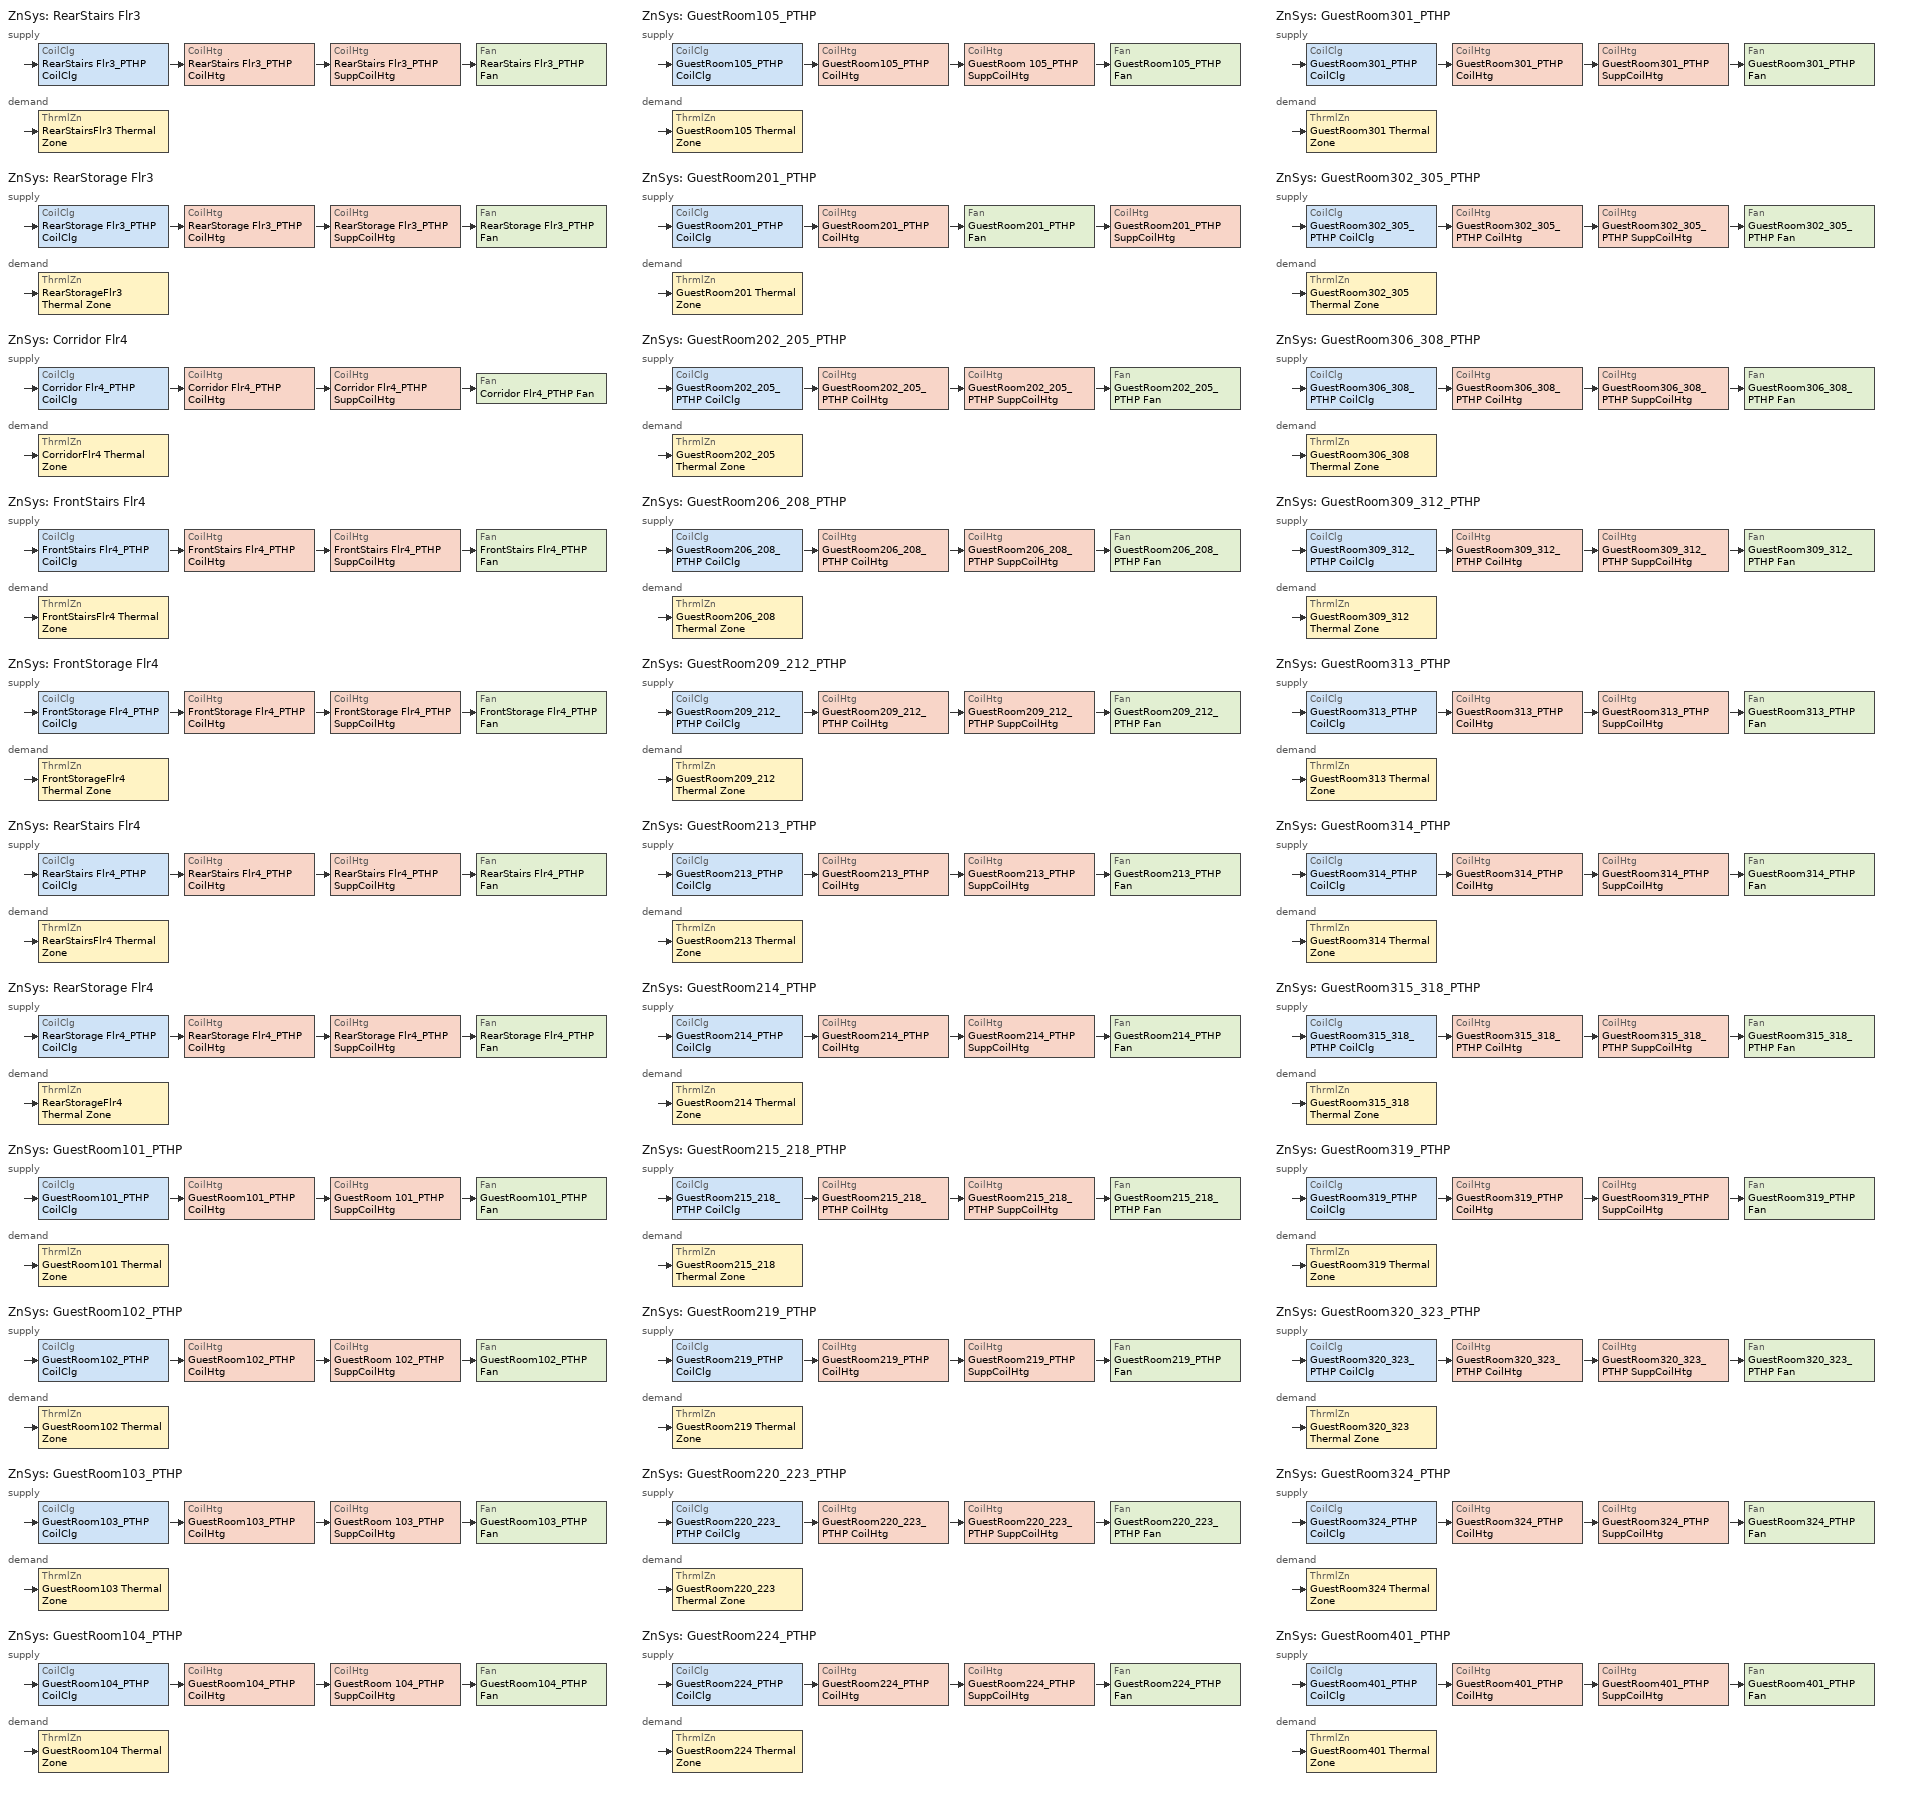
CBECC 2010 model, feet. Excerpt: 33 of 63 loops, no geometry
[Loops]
ZnSys 'RearStairs Flr3'
 supply: CoilClg 'RearStairs Flr3_PTHP CoilClg' > CoilHtg 'RearStairs Flr3_PTHP CoilHtg' > CoilHtg 'RearStairs Flr3_PTHP SuppCoilHtg' > Fan 'RearStairs Flr3_PTHP Fan'
 demand: ThrmlZn 'RearStairsFlr3 Thermal Zone'
ZnSys 'RearStorage Flr3'
 supply: CoilClg 'RearStorage Flr3_PTHP CoilClg' > CoilHtg 'RearStorage Flr3_PTHP CoilHtg' > CoilHtg 'RearStorage Flr3_PTHP SuppCoilHtg' > Fan 'RearStorage Flr3_PTHP Fan'
 demand: ThrmlZn 'RearStorageFlr3 Thermal Zone'
ZnSys 'Corridor Flr4'
 supply: CoilClg 'Corridor Flr4_PTHP CoilClg' > CoilHtg 'Corridor Flr4_PTHP CoilHtg' > CoilHtg 'Corridor Flr4_PTHP SuppCoilHtg' > Fan 'Corridor Flr4_PTHP Fan'
 demand: ThrmlZn 'CorridorFlr4 Thermal Zone'
ZnSys 'FrontStairs Flr4'
 supply: CoilClg 'FrontStairs Flr4_PTHP CoilClg' > CoilHtg 'FrontStairs Flr4_PTHP CoilHtg' > CoilHtg 'FrontStairs Flr4_PTHP SuppCoilHtg' > Fan 'FrontStairs Flr4_PTHP Fan'
 demand: ThrmlZn 'FrontStairsFlr4 Thermal Zone'
ZnSys 'FrontStorage Flr4'
 supply: CoilClg 'FrontStorage Flr4_PTHP CoilClg' > CoilHtg 'FrontStorage Flr4_PTHP CoilHtg' > CoilHtg 'FrontStorage Flr4_PTHP SuppCoilHtg' > Fan 'FrontStorage Flr4_PTHP Fan'
 demand: ThrmlZn 'FrontStorageFlr4 Thermal Zone'
ZnSys 'RearStairs Flr4'
 supply: CoilClg 'RearStairs Flr4_PTHP CoilClg' > CoilHtg 'RearStairs Flr4_PTHP CoilHtg' > CoilHtg 'RearStairs Flr4_PTHP SuppCoilHtg' > Fan 'RearStairs Flr4_PTHP Fan'
 demand: ThrmlZn 'RearStairsFlr4 Thermal Zone'
ZnSys 'RearStorage Flr4'
 supply: CoilClg 'RearStorage Flr4_PTHP CoilClg' > CoilHtg 'RearStorage Flr4_PTHP CoilHtg' > CoilHtg 'RearStorage Flr4_PTHP SuppCoilHtg' > Fan 'RearStorage Flr4_PTHP Fan'
 demand: ThrmlZn 'RearStorageFlr4 Thermal Zone'
ZnSys 'GuestRoom101_PTHP'
 supply: CoilClg 'GuestRoom101_PTHP CoilClg' > CoilHtg 'GuestRoom101_PTHP CoilHtg' > CoilHtg 'GuestRoom 101_PTHP SuppCoilHtg' > Fan 'GuestRoom101_PTHP Fan'
 demand: ThrmlZn 'GuestRoom101 Thermal Zone'
ZnSys 'GuestRoom102_PTHP'
 supply: CoilClg 'GuestRoom102_PTHP CoilClg' > CoilHtg 'GuestRoom102_PTHP CoilHtg' > CoilHtg 'GuestRoom 102_PTHP SuppCoilHtg' > Fan 'GuestRoom102_PTHP Fan'
 demand: ThrmlZn 'GuestRoom102 Thermal Zone'
ZnSys 'GuestRoom103_PTHP'
 supply: CoilClg 'GuestRoom103_PTHP CoilClg' > CoilHtg 'GuestRoom103_PTHP CoilHtg' > CoilHtg 'GuestRoom 103_PTHP SuppCoilHtg' > Fan 'GuestRoom103_PTHP Fan'
 demand: ThrmlZn 'GuestRoom103 Thermal Zone'
ZnSys 'GuestRoom104_PTHP'
 supply: CoilClg 'GuestRoom104_PTHP CoilClg' > CoilHtg 'GuestRoom104_PTHP CoilHtg' > CoilHtg 'GuestRoom 104_PTHP SuppCoilHtg' > Fan 'GuestRoom104_PTHP Fan'
 demand: ThrmlZn 'GuestRoom104 Thermal Zone'
ZnSys 'GuestRoom105_PTHP'
 supply: CoilClg 'GuestRoom105_PTHP CoilClg' > CoilHtg 'GuestRoom105_PTHP CoilHtg' > CoilHtg 'GuestRoom 105_PTHP SuppCoilHtg' > Fan 'GuestRoom105_PTHP Fan'
 demand: ThrmlZn 'GuestRoom105 Thermal Zone'
ZnSys 'GuestRoom201_PTHP'
 supply: CoilClg 'GuestRoom201_PTHP CoilClg' > CoilHtg 'GuestRoom201_PTHP CoilHtg' > Fan 'GuestRoom201_PTHP Fan' > CoilHtg 'GuestRoom201_PTHP SuppCoilHtg'
 demand: ThrmlZn 'GuestRoom201 Thermal Zone'
ZnSys 'GuestRoom202_205_PTHP'
 supply: CoilClg 'GuestRoom202_205_PTHP CoilClg' > CoilHtg 'GuestRoom202_205_PTHP CoilHtg' > CoilHtg 'GuestRoom202_205_PTHP SuppCoilHtg' > Fan 'GuestRoom202_205_PTHP Fan'
 demand: ThrmlZn 'GuestRoom202_205 Thermal Zone'
ZnSys 'GuestRoom206_208_PTHP'
 supply: CoilClg 'GuestRoom206_208_PTHP CoilClg' > CoilHtg 'GuestRoom206_208_PTHP CoilHtg' > CoilHtg 'GuestRoom206_208_PTHP SuppCoilHtg' > Fan 'GuestRoom206_208_PTHP Fan'
 demand: ThrmlZn 'GuestRoom206_208 Thermal Zone'
ZnSys 'GuestRoom209_212_PTHP'
 supply: CoilClg 'GuestRoom209_212_PTHP CoilClg' > CoilHtg 'GuestRoom209_212_PTHP CoilHtg' > CoilHtg 'GuestRoom209_212_PTHP SuppCoilHtg' > Fan 'GuestRoom209_212_PTHP Fan'
 demand: ThrmlZn 'GuestRoom209_212 Thermal Zone'
ZnSys 'GuestRoom213_PTHP'
 supply: CoilClg 'GuestRoom213_PTHP CoilClg' > CoilHtg 'GuestRoom213_PTHP CoilHtg' > CoilHtg 'GuestRoom213_PTHP SuppCoilHtg' > Fan 'GuestRoom213_PTHP Fan'
 demand: ThrmlZn 'GuestRoom213 Thermal Zone'
ZnSys 'GuestRoom214_PTHP'
 supply: CoilClg 'GuestRoom214_PTHP CoilClg' > CoilHtg 'GuestRoom214_PTHP CoilHtg' > CoilHtg 'GuestRoom214_PTHP SuppCoilHtg' > Fan 'GuestRoom214_PTHP Fan'
 demand: ThrmlZn 'GuestRoom214 Thermal Zone'
ZnSys 'GuestRoom215_218_PTHP'
 supply: CoilClg 'GuestRoom215_218_PTHP CoilClg' > CoilHtg 'GuestRoom215_218_PTHP CoilHtg' > CoilHtg 'GuestRoom215_218_PTHP SuppCoilHtg' > Fan 'GuestRoom215_218_PTHP Fan'
 demand: ThrmlZn 'GuestRoom215_218 Thermal Zone'
ZnSys 'GuestRoom219_PTHP'
 supply: CoilClg 'GuestRoom219_PTHP CoilClg' > CoilHtg 'GuestRoom219_PTHP CoilHtg' > CoilHtg 'GuestRoom219_PTHP SuppCoilHtg' > Fan 'GuestRoom219_PTHP Fan'
 demand: ThrmlZn 'GuestRoom219 Thermal Zone'
ZnSys 'GuestRoom220_223_PTHP'
 supply: CoilClg 'GuestRoom220_223_PTHP CoilClg' > CoilHtg 'GuestRoom220_223_PTHP CoilHtg' > CoilHtg 'GuestRoom220_223_PTHP SuppCoilHtg' > Fan 'GuestRoom220_223_PTHP Fan'
 demand: ThrmlZn 'GuestRoom220_223 Thermal Zone'
ZnSys 'GuestRoom224_PTHP'
 supply: CoilClg 'GuestRoom224_PTHP CoilClg' > CoilHtg 'GuestRoom224_PTHP CoilHtg' > CoilHtg 'GuestRoom224_PTHP SuppCoilHtg' > Fan 'GuestRoom224_PTHP Fan'
 demand: ThrmlZn 'GuestRoom224 Thermal Zone'
ZnSys 'GuestRoom301_PTHP'
 supply: CoilClg 'GuestRoom301_PTHP CoilClg' > CoilHtg 'GuestRoom301_PTHP CoilHtg' > CoilHtg 'GuestRoom301_PTHP SuppCoilHtg' > Fan 'GuestRoom301_PTHP Fan'
 demand: ThrmlZn 'GuestRoom301 Thermal Zone'
ZnSys 'GuestRoom302_305_PTHP'
 supply: CoilClg 'GuestRoom302_305_PTHP CoilClg' > CoilHtg 'GuestRoom302_305_PTHP CoilHtg' > CoilHtg 'GuestRoom302_305_PTHP SuppCoilHtg' > Fan 'GuestRoom302_305_PTHP Fan'
 demand: ThrmlZn 'GuestRoom302_305 Thermal Zone'
ZnSys 'GuestRoom306_308_PTHP'
 supply: CoilClg 'GuestRoom306_308_PTHP CoilClg' > CoilHtg 'GuestRoom306_308_PTHP CoilHtg' > CoilHtg 'GuestRoom306_308_PTHP SuppCoilHtg' > Fan 'GuestRoom306_308_PTHP Fan'
 demand: ThrmlZn 'GuestRoom306_308 Thermal Zone'
ZnSys 'GuestRoom309_312_PTHP'
 supply: CoilClg 'GuestRoom309_312_PTHP CoilClg' > CoilHtg 'GuestRoom309_312_PTHP CoilHtg' > CoilHtg 'GuestRoom309_312_PTHP SuppCoilHtg' > Fan 'GuestRoom309_312_PTHP Fan'
 demand: ThrmlZn 'GuestRoom309_312 Thermal Zone'
ZnSys 'GuestRoom313_PTHP'
 supply: CoilClg 'GuestRoom313_PTHP CoilClg' > CoilHtg 'GuestRoom313_PTHP CoilHtg' > CoilHtg 'GuestRoom313_PTHP SuppCoilHtg' > Fan 'GuestRoom313_PTHP Fan'
 demand: ThrmlZn 'GuestRoom313 Thermal Zone'
ZnSys 'GuestRoom314_PTHP'
 supply: CoilClg 'GuestRoom314_PTHP CoilClg' > CoilHtg 'GuestRoom314_PTHP CoilHtg' > CoilHtg 'GuestRoom314_PTHP SuppCoilHtg' > Fan 'GuestRoom314_PTHP Fan'
 demand: ThrmlZn 'GuestRoom314 Thermal Zone'
ZnSys 'GuestRoom315_318_PTHP'
 supply: CoilClg 'GuestRoom315_318_PTHP CoilClg' > CoilHtg 'GuestRoom315_318_PTHP CoilHtg' > CoilHtg 'GuestRoom315_318_PTHP SuppCoilHtg' > Fan 'GuestRoom315_318_PTHP Fan'
 demand: ThrmlZn 'GuestRoom315_318 Thermal Zone'
ZnSys 'GuestRoom319_PTHP'
 supply: CoilClg 'GuestRoom319_PTHP CoilClg' > CoilHtg 'GuestRoom319_PTHP CoilHtg' > CoilHtg 'GuestRoom319_PTHP SuppCoilHtg' > Fan 'GuestRoom319_PTHP Fan'
 demand: ThrmlZn 'GuestRoom319 Thermal Zone'
ZnSys 'GuestRoom320_323_PTHP'
 supply: CoilClg 'GuestRoom320_323_PTHP CoilClg' > CoilHtg 'GuestRoom320_323_PTHP CoilHtg' > CoilHtg 'GuestRoom320_323_PTHP SuppCoilHtg' > Fan 'GuestRoom320_323_PTHP Fan'
 demand: ThrmlZn 'GuestRoom320_323 Thermal Zone'
ZnSys 'GuestRoom324_PTHP'
 supply: CoilClg 'GuestRoom324_PTHP CoilClg' > CoilHtg 'GuestRoom324_PTHP CoilHtg' > CoilHtg 'GuestRoom324_PTHP SuppCoilHtg' > Fan 'GuestRoom324_PTHP Fan'
 demand: ThrmlZn 'GuestRoom324 Thermal Zone'
ZnSys 'GuestRoom401_PTHP'
 supply: CoilClg 'GuestRoom401_PTHP CoilClg' > CoilHtg 'GuestRoom401_PTHP CoilHtg' > CoilHtg 'GuestRoom401_PTHP SuppCoilHtg' > Fan 'GuestRoom401_PTHP Fan'
 demand: ThrmlZn 'GuestRoom401 Thermal Zone'
[ZnSys] Type=PTHP
Name | Cnt
RearStairs Flr3; RearStorage Flr3; Corridor Flr4; FrontStairs Flr4; FrontStorage Flr4; RearStairs Flr4; RearStorage Flr4; GuestRoom101_PTHP; GuestRoom102_PTHP; GuestRoom103_PTHP; GuestRoom104_PTHP; GuestRoom105_PTHP; GuestRoom201_PTHP; GuestRoom213_PTHP; GuestRoom214_PTHP; GuestRoom219_PTHP; GuestRoom224_PTHP; GuestRoom301_PTHP; GuestRoom313_PTHP; GuestRoom314_PTHP; GuestRoom319_PTHP; GuestRoom324_PTHP; GuestRoom401_PTHP
GuestRoom202_205_PTHP; GuestRoom209_212_PTHP; GuestRoom215_218_PTHP; GuestRoom220_223_PTHP; GuestRoom302_305_PTHP; GuestRoom309_312_PTHP; GuestRoom315_318_PTHP; GuestRoom320_323_PTHP | 4
GuestRoom206_208_PTHP; GuestRoom306_308_PTHP | 3
[CoilClg] Type=DirectExpansion
Name | Sys
RearStairs Flr3_PTHP CoilClg | RearStairs Flr3
RearStorage Flr3_PTHP CoilClg | RearStorage Flr3
Corridor Flr4_PTHP CoilClg | Corridor Flr4
FrontStairs Flr4_PTHP CoilClg | FrontStairs Flr4
FrontStorage Flr4_PTHP CoilClg | FrontStorage Flr4
RearStairs Flr4_PTHP CoilClg | RearStairs Flr4
RearStorage Flr4_PTHP CoilClg | RearStorage Flr4
GuestRoom101_PTHP CoilClg | GuestRoom101_PTHP
GuestRoom102_PTHP CoilClg | GuestRoom102_PTHP
GuestRoom103_PTHP CoilClg | GuestRoom103_PTHP
GuestRoom104_PTHP CoilClg | GuestRoom104_PTHP
GuestRoom105_PTHP CoilClg | GuestRoom105_PTHP
GuestRoom201_PTHP CoilClg | GuestRoom201_PTHP
GuestRoom202_205_PTHP CoilClg | GuestRoom202_205_PTHP
GuestRoom206_208_PTHP CoilClg | GuestRoom206_208_PTHP
GuestRoom209_212_PTHP CoilClg | GuestRoom209_212_PTHP
GuestRoom213_PTHP CoilClg | GuestRoom213_PTHP
GuestRoom214_PTHP CoilClg | GuestRoom214_PTHP
GuestRoom215_218_PTHP CoilClg | GuestRoom215_218_PTHP
GuestRoom219_PTHP CoilClg | GuestRoom219_PTHP
GuestRoom220_223_PTHP CoilClg | GuestRoom220_223_PTHP
GuestRoom224_PTHP CoilClg | GuestRoom224_PTHP
GuestRoom301_PTHP CoilClg | GuestRoom301_PTHP
GuestRoom302_305_PTHP CoilClg | GuestRoom302_305_PTHP
GuestRoom306_308_PTHP CoilClg | GuestRoom306_308_PTHP
GuestRoom309_312_PTHP CoilClg | GuestRoom309_312_PTHP
GuestRoom313_PTHP CoilClg | GuestRoom313_PTHP
GuestRoom314_PTHP CoilClg | GuestRoom314_PTHP
GuestRoom315_318_PTHP CoilClg | GuestRoom315_318_PTHP
GuestRoom319_PTHP CoilClg | GuestRoom319_PTHP
GuestRoom320_323_PTHP CoilClg | GuestRoom320_323_PTHP
GuestRoom324_PTHP CoilClg | GuestRoom324_PTHP
GuestRoom401_PTHP CoilClg | GuestRoom401_PTHP
[CoilHtg]
Name | Sys | Type | HtPumpSuppCoilHtgRef
RearStairs Flr3_PTHP CoilHtg | RearStairs Flr3 | HeatPump | RearStairs Flr3_PTHP SuppCoilHtg
RearStairs Flr3_PTHP SuppCoilHtg | RearStairs Flr3 | Resistance
RearStorage Flr3_PTHP CoilHtg | RearStorage Flr3 | HeatPump | RearStorage Flr3_PTHP SuppCoilHtg
RearStorage Flr3_PTHP SuppCoilHtg | RearStorage Flr3 | Resistance
Corridor Flr4_PTHP CoilHtg | Corridor Flr4 | HeatPump | Corridor Flr4_PTHP SuppCoilHtg
Corridor Flr4_PTHP SuppCoilHtg | Corridor Flr4 | Resistance
FrontStairs Flr4_PTHP CoilHtg | FrontStairs Flr4 | HeatPump | FrontStairs Flr4_PTHP SuppCoilHtg
FrontStairs Flr4_PTHP SuppCoilHtg | FrontStairs Flr4 | Resistance
FrontStorage Flr4_PTHP CoilHtg | FrontStorage Flr4 | HeatPump | FrontStorage Flr4_PTHP SuppCoilHtg
FrontStorage Flr4_PTHP SuppCoilHtg | FrontStorage Flr4 | Resistance
RearStairs Flr4_PTHP CoilHtg | RearStairs Flr4 | HeatPump | RearStairs Flr4_PTHP SuppCoilHtg
RearStairs Flr4_PTHP SuppCoilHtg | RearStairs Flr4 | Resistance
RearStorage Flr4_PTHP CoilHtg | RearStorage Flr4 | HeatPump | RearStorage Flr4_PTHP SuppCoilHtg
RearStorage Flr4_PTHP SuppCoilHtg | RearStorage Flr4 | Resistance
GuestRoom101_PTHP CoilHtg | GuestRoom101_PTHP | HeatPump | GuestRoom 101_PTHP SuppCoilHtg
GuestRoom 101_PTHP SuppCoilHtg | GuestRoom101_PTHP | Resistance
GuestRoom102_PTHP CoilHtg | GuestRoom102_PTHP | HeatPump | GuestRoom 102_PTHP SuppCoilHtg
GuestRoom 102_PTHP SuppCoilHtg | GuestRoom102_PTHP | Resistance
GuestRoom103_PTHP CoilHtg | GuestRoom103_PTHP | HeatPump | GuestRoom 103_PTHP SuppCoilHtg
GuestRoom 103_PTHP SuppCoilHtg | GuestRoom103_PTHP | Resistance
GuestRoom104_PTHP CoilHtg | GuestRoom104_PTHP | HeatPump | GuestRoom 104_PTHP SuppCoilHtg
GuestRoom 104_PTHP SuppCoilHtg | GuestRoom104_PTHP | Resistance
GuestRoom105_PTHP CoilHtg | GuestRoom105_PTHP | HeatPump | GuestRoom 105_PTHP SuppCoilHtg
GuestRoom 105_PTHP SuppCoilHtg | GuestRoom105_PTHP | Resistance
GuestRoom201_PTHP CoilHtg | GuestRoom201_PTHP | HeatPump | GuestRoom201_PTHP SuppCoilHtg
GuestRoom201_PTHP SuppCoilHtg | GuestRoom201_PTHP | Resistance
GuestRoom202_205_PTHP CoilHtg | GuestRoom202_205_PTHP | HeatPump | GuestRoom202_205_PTHP SuppCoilHtg
GuestRoom202_205_PTHP SuppCoilHtg | GuestRoom202_205_PTHP | Resistance
GuestRoom206_208_PTHP CoilHtg | GuestRoom206_208_PTHP | HeatPump | GuestRoom206_208_PTHP SuppCoilHtg
GuestRoom206_208_PTHP SuppCoilHtg | GuestRoom206_208_PTHP | Resistance
GuestRoom209_212_PTHP CoilHtg | GuestRoom209_212_PTHP | HeatPump | GuestRoom209_212_PTHP SuppCoilHtg
GuestRoom209_212_PTHP SuppCoilHtg | GuestRoom209_212_PTHP | Resistance
GuestRoom213_PTHP CoilHtg | GuestRoom213_PTHP | HeatPump | GuestRoom213_PTHP SuppCoilHtg
GuestRoom213_PTHP SuppCoilHtg | GuestRoom213_PTHP | Resistance
GuestRoom214_PTHP CoilHtg | GuestRoom214_PTHP | HeatPump | GuestRoom214_PTHP SuppCoilHtg
GuestRoom214_PTHP SuppCoilHtg | GuestRoom214_PTHP | Resistance
GuestRoom215_218_PTHP CoilHtg | GuestRoom215_218_PTHP | HeatPump | GuestRoom215_218_PTHP SuppCoilHtg
GuestRoom215_218_PTHP SuppCoilHtg | GuestRoom215_218_PTHP | Resistance
GuestRoom219_PTHP CoilHtg | GuestRoom219_PTHP | HeatPump | GuestRoom219_PTHP SuppCoilHtg
GuestRoom219_PTHP SuppCoilHtg | GuestRoom219_PTHP | Resistance
GuestRoom220_223_PTHP CoilHtg | GuestRoom220_223_PTHP | HeatPump | GuestRoom220_223_PTHP SuppCoilHtg
GuestRoom220_223_PTHP SuppCoilHtg | GuestRoom220_223_PTHP | Resistance
GuestRoom224_PTHP CoilHtg | GuestRoom224_PTHP | HeatPump | GuestRoom224_PTHP SuppCoilHtg
GuestRoom224_PTHP SuppCoilHtg | GuestRoom224_PTHP | Resistance
GuestRoom301_PTHP CoilHtg | GuestRoom301_PTHP | HeatPump | GuestRoom301_PTHP SuppCoilHtg
GuestRoom301_PTHP SuppCoilHtg | GuestRoom301_PTHP | Resistance
GuestRoom302_305_PTHP CoilHtg | GuestRoom302_305_PTHP | HeatPump | GuestRoom302_305_PTHP SuppCoilHtg
GuestRoom302_305_PTHP SuppCoilHtg | GuestRoom302_305_PTHP | Resistance
GuestRoom306_308_PTHP CoilHtg | GuestRoom306_308_PTHP | HeatPump | GuestRoom306_308_PTHP SuppCoilHtg
GuestRoom306_308_PTHP SuppCoilHtg | GuestRoom306_308_PTHP | Resistance
GuestRoom309_312_PTHP CoilHtg | GuestRoom309_312_PTHP | HeatPump | GuestRoom309_312_PTHP SuppCoilHtg
GuestRoom309_312_PTHP SuppCoilHtg | GuestRoom309_312_PTHP | Resistance
GuestRoom313_PTHP CoilHtg | GuestRoom313_PTHP | HeatPump | GuestRoom313_PTHP SuppCoilHtg
GuestRoom313_PTHP SuppCoilHtg | GuestRoom313_PTHP | Resistance
GuestRoom314_PTHP CoilHtg | GuestRoom314_PTHP | HeatPump | GuestRoom314_PTHP SuppCoilHtg
GuestRoom314_PTHP SuppCoilHtg | GuestRoom314_PTHP | Resistance
GuestRoom315_318_PTHP CoilHtg | GuestRoom315_318_PTHP | HeatPump | GuestRoom315_318_PTHP SuppCoilHtg
GuestRoom315_318_PTHP SuppCoilHtg | GuestRoom315_318_PTHP | Resistance
GuestRoom319_PTHP CoilHtg | GuestRoom319_PTHP | HeatPump | GuestRoom319_PTHP SuppCoilHtg
GuestRoom319_PTHP SuppCoilHtg | GuestRoom319_PTHP | Resistance
GuestRoom320_323_PTHP CoilHtg | GuestRoom320_323_PTHP | HeatPump | GuestRoom320_323_PTHP SuppCoilHtg
GuestRoom320_323_PTHP SuppCoilHtg | GuestRoom320_323_PTHP | Resistance
GuestRoom324_PTHP CoilHtg | GuestRoom324_PTHP | HeatPump | GuestRoom324_PTHP SuppCoilHtg
GuestRoom324_PTHP SuppCoilHtg | GuestRoom324_PTHP | Resistance
GuestRoom401_PTHP CoilHtg | GuestRoom401_PTHP | HeatPump | GuestRoom401_PTHP SuppCoilHtg
GuestRoom401_PTHP SuppCoilHtg | GuestRoom401_PTHP | Resistance
[Fan] CtrlMthd=ConstantVolume
Name | Sys
RearStairs Flr3_PTHP Fan | RearStairs Flr3
RearStorage Flr3_PTHP Fan | RearStorage Flr3
Corridor Flr4_PTHP Fan | Corridor Flr4
FrontStairs Flr4_PTHP Fan | FrontStairs Flr4
FrontStorage Flr4_PTHP Fan | FrontStorage Flr4
RearStairs Flr4_PTHP Fan | RearStairs Flr4
RearStorage Flr4_PTHP Fan | RearStorage Flr4
GuestRoom101_PTHP Fan | GuestRoom101_PTHP
GuestRoom102_PTHP Fan | GuestRoom102_PTHP
GuestRoom103_PTHP Fan | GuestRoom103_PTHP
GuestRoom104_PTHP Fan | GuestRoom104_PTHP
GuestRoom105_PTHP Fan | GuestRoom105_PTHP
GuestRoom201_PTHP Fan | GuestRoom201_PTHP
GuestRoom202_205_PTHP Fan | GuestRoom202_205_PTHP
GuestRoom206_208_PTHP Fan | GuestRoom206_208_PTHP
GuestRoom209_212_PTHP Fan | GuestRoom209_212_PTHP
GuestRoom213_PTHP Fan | GuestRoom213_PTHP
GuestRoom214_PTHP Fan | GuestRoom214_PTHP
GuestRoom215_218_PTHP Fan | GuestRoom215_218_PTHP
GuestRoom219_PTHP Fan | GuestRoom219_PTHP
GuestRoom220_223_PTHP Fan | GuestRoom220_223_PTHP
GuestRoom224_PTHP Fan | GuestRoom224_PTHP
GuestRoom301_PTHP Fan | GuestRoom301_PTHP
GuestRoom302_305_PTHP Fan | GuestRoom302_305_PTHP
GuestRoom306_308_PTHP Fan | GuestRoom306_308_PTHP
GuestRoom309_312_PTHP Fan | GuestRoom309_312_PTHP
GuestRoom313_PTHP Fan | GuestRoom313_PTHP
GuestRoom314_PTHP Fan | GuestRoom314_PTHP
GuestRoom315_318_PTHP Fan | GuestRoom315_318_PTHP
GuestRoom319_PTHP Fan | GuestRoom319_PTHP
GuestRoom320_323_PTHP Fan | GuestRoom320_323_PTHP
GuestRoom324_PTHP Fan | GuestRoom324_PTHP
GuestRoom401_PTHP Fan | GuestRoom401_PTHP
